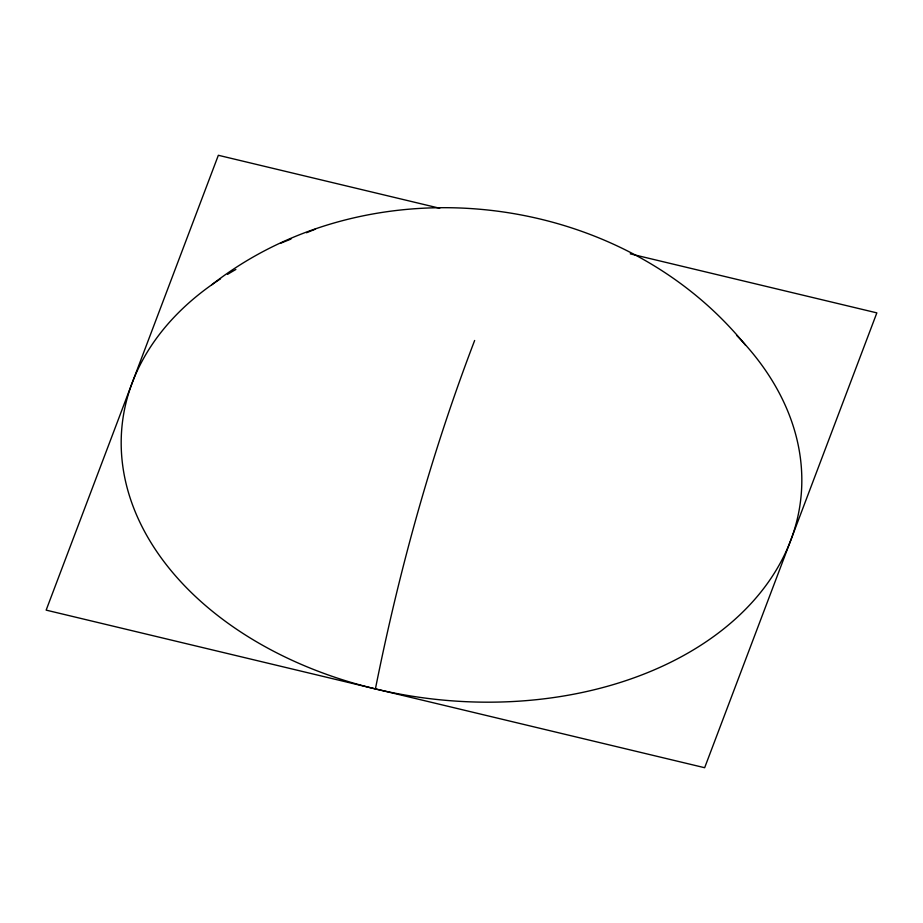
<?xml version="1.0" encoding="UTF-8"?>
<svg xmlns="http://www.w3.org/2000/svg" width="923" height="923" viewBox="0 0 923 923"><rect width="100%" height="100%" fill="white"/><g stroke="black" fill="none" stroke-linecap="round" stroke-linejoin="round"><path stroke-width="1.38" d="M375.407 688.927C399.105 570.368 431.422 453.447 474.641 340.483M211.713 284.803C369.973 161.306 618.883 189.538 745.496 345.156M306.505 232.746L315.458 229.135M280.777 243.187L290.964 239.069M439.717 208.263L218.347 155.283L46.15 610.126L704.653 767.717L876.85 312.874L630.259 253.86M736.577 335.326A341.337 239.242 6.2 0 1 676.005 659.576A341.337 239.242 6.2 0 1 208.886 608.407A341.337 239.242 6.2 0 1 220.551 278.804M227.508 274.396A341.337 239.242 6.2 0 1 235.873 269.458"/></g></svg>
